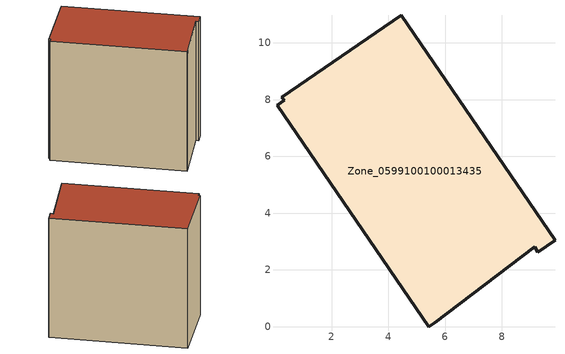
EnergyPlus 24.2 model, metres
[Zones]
Zone_0599100100013435
 floor ground (C_G): 5.42,0 0.07,7.81 0.33,7.98 0.25,8.09 4.45,10.97 9.88,3.05 9.26,2.63 9.16,2.82 5.63,0.14 z0
 wall outside (C_F): 9.26,2.63 9.88,3.05 4.45,10.97 0.25,8.09 0.33,7.98 0.07,7.81 5.42,0 5.63,0.14 9.16,2.82 9.26,2.63 z0:9.06
 roof outside (C_R): 0.07,7.81 5.42,0 5.63,0.14 9.16,2.82 9.26,2.63 9.88,3.05 4.45,10.97 0.25,8.09 0.33,7.98 z9.06
[BUILDING]
Pand.0599100100013435: North Axis=0; Terrain=City; Loads Convergence Tolerance Value=0.04; Temperature Convergence Tolerance Value=0.4; Solar Distribution=FullExterior; Maximum Number of Warmup Days=25; Minimum Number of Warmup Days=1
[Site:Location]
Rotterdam.The.Hague.AP_ZH_NLD Design_Conditions: Latitude=51.96; Longitude=4.45; Time Zone=1; Elevation=-4.5
[SITE:GROUNDTEMPERATURE:BUILDINGSURFACE]
18, 18, 18, 18, 18, 18, 18, 18, 18, 18, 18, 18
[MATERIAL] Thermal Absorptance=0.9; Solar Absorptance=0.7; Visible Absorptance=0.7
Name | Roughness | Thickness | Conductivity | Density | Specific Heat
G.TI.2015-2018 | MediumSmooth | 0.15 | 0.0428571 | 540 | 1210
F.TI.2015-2018 | Rough | 0.3 | 0.0666667 | 1920 | 840
R.TI.2015-2018 | MediumRough | 0.2 | 0.0333333 | 1500 | 1000
[CONSTRUCTION]
C_G: G.TI.2015-2018
C_F: F.TI.2015-2018
C_R: R.TI.2015-2018
[ZONE]
Zone_0599100100013435: Type=1; Multiplier=1; Ceiling Height=Autocalculate; Volume=Autocalculate; Floor Area=autocalculate; Part of Total Floor Area=Yes
[ZONEINFILTRATION:DESIGNFLOWRATE]
Infil_Zone_0599100100013435: Zone or ZoneList or Space or SpaceList=Zone_0599100100013435; Schedule=AlwaysOn; Design Flow Rate Calculation Method=Flow/Area; Flow Rate per Floor Area=0.0015; Constant Term Coefficient=1; Temperature Term Coefficient=0; Velocity Term Coefficient=0; Velocity Squared Term Coefficient=0
[HVACTEMPLATE:ZONE:IDEALLOADSAIRSYSTEM]
Zone_0599100100013435: Maximum Heating Supply Air Temperature=50; Minimum Cooling Supply Air Temperature=13; Maximum Heating Supply Air Humidity Ratio=0.0156; Minimum Cooling Supply Air Humidity Ratio=0.0077; Heating Limit=NoLimit; Cooling Limit=NoLimit; Dehumidification Control Type=ConstantSensibleHeatRatio; Cooling Sensible Heat Ratio=0.7; Dehumidification Setpoint=60; Humidification Control Type=None; Humidification Setpoint=30; Outdoor Air Method=None; Outdoor Air Flow Rate per Person=0.00944; Outdoor Air Flow Rate per Zone Floor Area=0; Outdoor Air Flow Rate per Zone=0; Demand Controlled Ventilation Type=None; Outdoor Air Economizer Type=NoEconomizer; Heat Recovery Type=None; Sensible Heat Recovery Effectiveness=0.7; Latent Heat Recovery Effectiveness=0.65
[ZONECONTROL:THERMOSTAT]
ThermostatControl_Zone_0599100100013435: Zone or ZoneList=Zone_0599100100013435; Control Type Schedule=DualSetpointControlType; Control 1=Thermostat_Zone_0599100100013435; Temperature Difference Between Cutout And Setpoint=0
[THERMOSTATSETPOINT:DUALSETPOINT]
Thermostat_Zone_0599100100013435: Heating Setpoint Temperature Schedule=HeatingSetpoint_Zone_0599100100013435; Cooling Setpoint Temperature Schedule=CoolingSetpoint_Zone_0599100100013435
[SCHEDULE:COMPACT]
HeatingSetpoint_Zone_0599100100013435: Through: 12/31, For: AllDays, Until: 24:00, 21
CoolingSetpoint_Zone_0599100100013435: Through: 12/31, For: AllDays, Until: 24:00, 24
DualSetpointControlType: Through: 12/31, For: AllDays, Until: 24:00, 4
AlwaysOn: Through: 12/31, For: AllDays, Until: 24:00, 1
